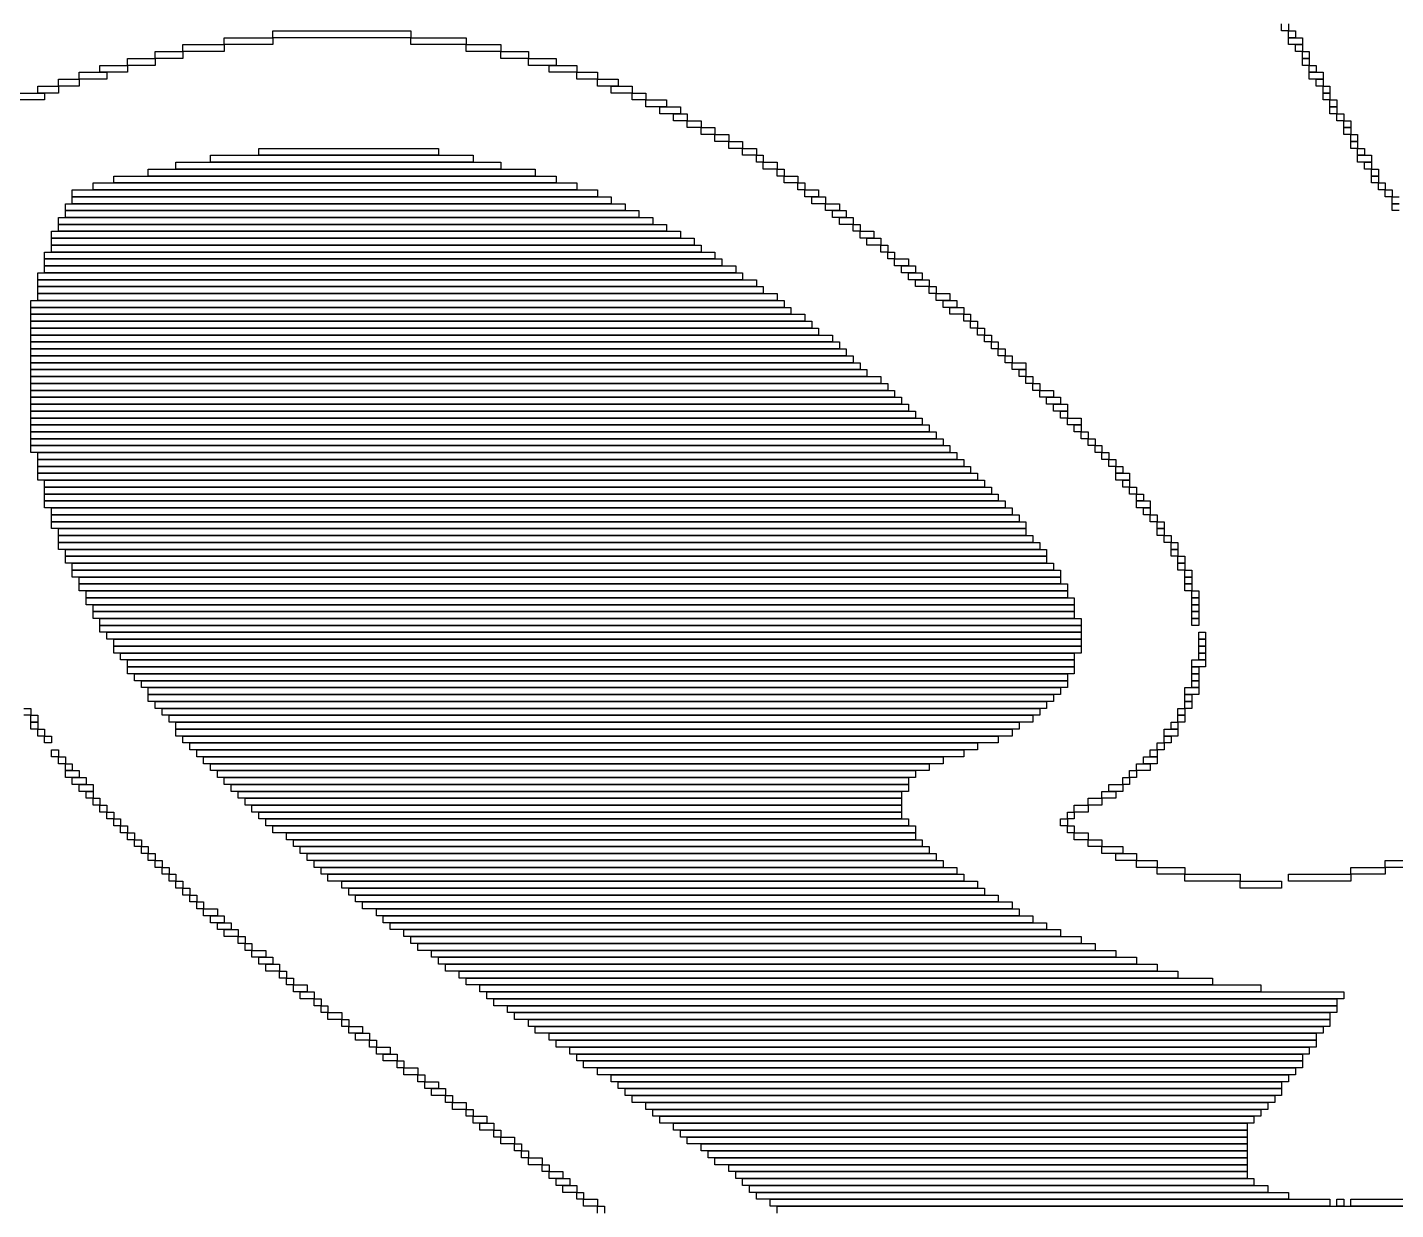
# Model space of a CAD drawing. Extents: x 62 to 962, y 58 to 965.
# Drawn here: x 452.5 to 650.5, y 294.5 to 465.5 of the extents above; entities that cross this region are included whole.
import ezdxf

# ---------------------------------------------------------------- set-up
doc = ezdxf.new("R2010")
doc.units = 0

msp = doc.modelspace()

# ---------------------------------------------------------------- linework, layer by layer
for p, q in [((634, 465), (634, 466)), ((635, 466), (635, 465)), ((481, 464), (488, 464)), ((481, 463), (481, 464)), ((488, 465), (508, 465)), ((488, 464), (488, 465)), ((508, 464), (488, 464)), ((488, 464), (488, 463)), ((508, 465), (508, 464)), ((508, 464), (516, 464)), ((508, 463), (508, 464)), ((516, 464), (516, 463)), ((635, 465), (634, 465)), ((635, 465), (636, 465)), ((635, 464), (635, 465)), ((636, 464), (635, 464)), ((635, 464), (637, 464)), ((635, 463), (635, 464)), ((636, 465), (636, 464)), ((637, 464), (637, 463)), ((471, 462), (475, 462)), ((471, 461), (471, 462)), ((475, 463), (481, 463)), ((475, 462), (475, 463)), ((481, 462), (475, 462)), ((475, 462), (475, 461)), ((488, 463), (481, 463)), ((481, 463), (481, 462)), ((516, 463), (508, 463)), ((516, 463), (521, 463)), ((516, 462), (516, 463)), ((521, 462), (516, 462)), ((521, 463), (521, 462)), ((521, 462), (525, 462)), ((521, 461), (521, 462)), ((525, 462), (525, 461)), ((637, 463), (635, 463)), ((636, 463), (637, 463)), ((636, 462), (636, 463)), ((637, 462), (636, 462)), ((637, 463), (637, 462)), ((637, 462), (638, 462)), ((637, 461), (637, 462)), ((638, 462), (638, 461)), ((463, 460), (467, 460)), ((463, 459), (463, 460)), ((467, 461), (471, 461)), ((467, 460), (467, 461)), ((471, 460), (467, 460)), ((467, 460), (467, 459)), ((475, 461), (471, 461)), ((471, 461), (471, 460)), ((525, 461), (521, 461)), ((525, 461), (529, 461)), ((525, 460), (525, 461)), ((529, 460), (525, 460)), ((528, 460), (532, 460)), ((528, 459), (528, 460)), ((529, 461), (529, 460)), ((532, 460), (532, 459)), ((638, 461), (637, 461)), ((637, 461), (638, 461)), ((637, 460), (637, 461)), ((638, 460), (637, 460)), ((638, 461), (638, 460)), ((638, 460), (639, 460)), ((638, 459), (638, 460)), ((639, 460), (639, 459)), ((457, 458), (460, 458)), ((457, 457), (457, 458)), ((460, 459), (464, 459)), ((460, 458), (460, 459)), ((464, 458), (460, 458)), ((460, 458), (460, 457)), ((467, 459), (463, 459)), ((464, 459), (464, 458)), ((532, 459), (528, 459)), ((532, 459), (535, 459)), ((532, 458), (532, 459)), ((535, 458), (532, 458)), ((535, 459), (535, 458)), ((535, 458), (538, 458)), ((535, 457), (535, 458)), ((538, 458), (538, 457)), ((639, 459), (638, 459)), ((638, 459), (640, 459)), ((638, 458), (638, 459)), ((640, 458), (638, 458)), ((639, 458), (640, 458)), ((639, 457), (639, 458)), ((640, 459), (640, 458)), ((640, 458), (640, 457)), ((451, 456), (455, 456)), ((454, 457), (457, 457)), ((454, 456), (454, 457)), ((457, 456), (454, 456)), ((455, 456), (455, 455)), ((460, 457), (457, 457)), ((457, 457), (457, 456)), ((538, 457), (535, 457)), ((537, 457), (540, 457)), ((537, 456), (537, 457)), ((540, 456), (537, 456)), ((540, 457), (540, 456)), ((540, 456), (542, 456)), ((540, 455), (540, 456)), ((542, 456), (542, 455)), ((640, 457), (639, 457)), ((640, 457), (641, 457)), ((640, 456), (640, 457)), ((641, 456), (640, 456)), ((640, 456), (641, 456)), ((640, 455), (640, 456)), ((641, 457), (641, 456)), ((641, 456), (641, 455)), ((455, 455), (451, 455)), ((542, 455), (540, 455)), ((542, 455), (545, 455)), ((542, 454), (542, 455)), ((545, 454), (542, 454)), ((544, 454), (547, 454)), ((544, 453), (544, 454)), ((545, 455), (545, 454)), ((547, 454), (547, 453)), ((641, 455), (640, 455)), ((641, 455), (642, 455)), ((641, 454), (641, 455)), ((642, 454), (641, 454)), ((641, 454), (642, 454)), ((641, 453), (641, 454)), ((642, 455), (642, 454)), ((642, 454), (642, 453)), ((547, 453), (544, 453)), ((546, 453), (548, 453)), ((546, 452), (546, 453)), ((548, 452), (546, 452)), ((548, 453), (548, 452)), ((548, 452), (550, 452)), ((548, 451), (548, 452)), ((550, 452), (550, 451)), ((642, 453), (641, 453)), ((642, 453), (643, 453)), ((642, 452), (642, 453)), ((643, 452), (642, 452)), ((643, 453), (643, 452)), ((643, 452), (644, 452)), ((643, 451), (643, 452)), ((644, 452), (644, 451)), ((550, 451), (548, 451)), ((550, 451), (552, 451)), ((550, 450), (550, 451)), ((552, 450), (550, 450)), ((552, 451), (552, 450)), ((552, 450), (554, 450)), ((552, 449), (552, 450)), ((554, 450), (554, 449)), ((644, 451), (643, 451)), ((643, 451), (644, 451)), ((643, 450), (643, 451)), ((644, 450), (643, 450)), ((644, 451), (644, 450)), ((644, 450), (645, 450)), ((644, 449), (644, 450)), ((645, 450), (645, 449)), ((486, 448), (512, 448)), ((486, 447), (486, 448)), ((512, 448), (512, 447)), ((554, 449), (552, 449)), ((554, 449), (556, 449)), ((554, 448), (554, 449)), ((556, 448), (554, 448)), ((556, 449), (556, 448)), ((556, 448), (558, 448)), ((556, 447), (556, 448)), ((558, 448), (558, 447)), ((645, 449), (644, 449)), ((644, 449), (645, 449)), ((644, 448), (644, 449)), ((645, 448), (644, 448)), ((645, 449), (645, 448)), ((645, 448), (646, 448)), ((645, 447), (645, 448)), ((646, 448), (646, 447)), ((474, 446), (521, 446)), ((474, 445), (474, 446)), ((479, 447), (517, 447)), ((479, 446), (479, 447)), ((517, 446), (479, 446)), ((512, 447), (486, 447)), ((517, 447), (517, 446)), ((521, 446), (521, 445)), ((558, 447), (556, 447)), ((558, 447), (559, 447)), ((558, 446), (558, 447)), ((559, 446), (558, 446)), ((559, 447), (559, 446)), ((559, 446), (561, 446)), ((559, 445), (559, 446)), ((561, 446), (561, 445)), ((646, 447), (645, 447)), ((645, 447), (647, 447)), ((645, 446), (645, 447)), ((647, 446), (645, 446)), ((646, 446), (647, 446)), ((646, 445), (646, 446)), ((647, 447), (647, 446)), ((647, 446), (647, 445)), ((465, 444), (529, 444)), ((465, 443), (465, 444)), ((470, 445), (526, 445)), ((470, 444), (470, 445)), ((526, 444), (470, 444)), ((521, 445), (474, 445)), ((526, 445), (526, 444)), ((529, 444), (529, 443)), ((561, 445), (559, 445)), ((561, 445), (562, 445)), ((561, 444), (561, 445)), ((562, 444), (561, 444)), ((562, 445), (562, 444)), ((562, 444), (564, 444)), ((562, 443), (562, 444)), ((564, 444), (564, 443)), ((647, 445), (646, 445)), ((647, 445), (648, 445)), ((647, 444), (647, 445)), ((648, 444), (647, 444)), ((647, 444), (648, 444)), ((647, 443), (647, 444)), ((648, 445), (648, 444)), ((648, 444), (648, 443)), ((459, 442), (535, 442)), ((459, 441), (459, 442)), ((462, 443), (532, 443)), ((462, 442), (462, 443)), ((532, 442), (462, 442)), ((529, 443), (465, 443)), ((532, 443), (532, 442)), ((535, 442), (535, 441)), ((564, 443), (562, 443)), ((564, 443), (565, 443)), ((564, 442), (564, 443)), ((565, 442), (564, 442)), ((565, 443), (565, 442)), ((565, 442), (567, 442)), ((565, 441), (565, 442)), ((567, 442), (567, 441)), ((648, 443), (647, 443)), ((648, 443), (649, 443)), ((648, 442), (648, 443)), ((649, 442), (648, 442)), ((649, 443), (649, 442)), ((649, 442), (650, 442)), ((649, 441), (649, 442)), ((650, 442), (650, 441)), ((458, 440), (539, 440)), ((458, 439), (458, 440)), ((535, 441), (459, 441)), ((459, 441), (537, 441)), ((459, 440), (459, 441)), ((537, 440), (459, 440)), ((537, 441), (537, 440)), ((539, 440), (539, 439)), ((567, 441), (565, 441)), ((566, 441), (568, 441)), ((566, 440), (566, 441)), ((568, 440), (566, 440)), ((568, 441), (568, 440)), ((568, 440), (570, 440)), ((568, 439), (568, 440)), ((570, 440), (570, 439)), ((650, 441), (649, 441)), ((650, 441), (651, 441)), ((650, 440), (650, 441)), ((651, 440), (650, 440)), ((650, 440), (651, 440)), ((650, 439), (650, 440)), ((457, 438), (543, 438)), ((457, 437), (457, 438)), ((539, 439), (458, 439)), ((458, 439), (541, 439)), ((458, 438), (458, 439)), ((541, 438), (458, 438)), ((541, 439), (541, 438)), ((543, 438), (543, 437)), ((570, 439), (568, 439)), ((569, 439), (571, 439)), ((569, 438), (569, 439)), ((571, 438), (569, 438)), ((570, 438), (572, 438)), ((570, 437), (570, 438)), ((571, 439), (571, 438)), ((572, 438), (572, 437)), ((651, 439), (650, 439)), ((456, 436), (547, 436)), ((456, 435), (456, 436)), ((543, 437), (457, 437)), ((457, 437), (545, 437)), ((457, 436), (457, 437)), ((545, 436), (457, 436)), ((545, 437), (545, 436)), ((547, 436), (547, 435)), ((572, 437), (570, 437)), ((572, 437), (573, 437)), ((572, 436), (572, 437)), ((573, 436), (572, 436)), ((573, 437), (573, 436)), ((573, 436), (575, 436)), ((573, 435), (573, 436)), ((575, 436), (575, 435)), ((547, 435), (456, 435)), ((456, 435), (549, 435)), ((456, 434), (456, 435)), ((549, 434), (456, 434)), ((456, 434), (550, 434)), ((456, 433), (456, 434)), ((549, 435), (549, 434)), ((550, 434), (550, 433)), ((575, 435), (573, 435)), ((574, 435), (576, 435)), ((574, 434), (574, 435)), ((576, 434), (574, 434)), ((576, 435), (576, 434)), ((576, 434), (577, 434)), ((576, 433), (576, 434)), ((577, 434), (577, 433)), ((455, 433), (552, 433)), ((455, 432), (455, 433)), ((552, 432), (455, 432)), ((455, 432), (553, 432)), ((455, 431), (455, 432)), ((550, 433), (456, 433)), ((552, 433), (552, 432)), ((553, 432), (553, 431)), ((577, 433), (576, 433)), ((577, 433), (578, 433)), ((577, 432), (577, 433)), ((578, 432), (577, 432)), ((578, 433), (578, 432)), ((578, 432), (580, 432)), ((578, 431), (578, 432)), ((580, 432), (580, 431)), ((454, 430), (556, 430)), ((454, 429), (454, 430)), ((553, 431), (455, 431)), ((455, 431), (555, 431)), ((455, 430), (455, 431)), ((555, 430), (455, 430)), ((555, 431), (555, 430)), ((556, 430), (556, 429)), ((580, 431), (578, 431)), ((579, 431), (581, 431)), ((579, 430), (579, 431)), ((581, 430), (579, 430)), ((580, 430), (582, 430)), ((580, 429), (580, 430)), ((581, 431), (581, 430)), ((582, 430), (582, 429)), ((556, 429), (454, 429)), ((454, 429), (558, 429)), ((454, 428), (454, 429)), ((558, 428), (454, 428)), ((454, 428), (559, 428)), ((454, 427), (454, 428)), ((558, 429), (558, 428)), ((559, 428), (559, 427)), ((582, 429), (580, 429)), ((581, 429), (583, 429)), ((581, 428), (581, 429)), ((583, 428), (581, 428)), ((583, 429), (583, 428)), ((583, 428), (584, 428)), ((583, 427), (583, 428)), ((584, 428), (584, 427)), ((453, 426), (562, 426)), ((453, 425), (453, 426)), ((559, 427), (454, 427)), ((454, 427), (561, 427)), ((454, 426), (454, 427)), ((561, 426), (454, 426)), ((561, 427), (561, 426)), ((562, 426), (562, 425)), ((584, 427), (583, 427)), ((584, 427), (586, 427)), ((584, 426), (584, 427)), ((586, 426), (584, 426)), ((585, 426), (587, 426)), ((585, 425), (585, 426)), ((586, 427), (586, 426)), ((587, 426), (587, 425)), ((562, 425), (453, 425)), ((453, 425), (563, 425)), ((453, 424), (453, 425)), ((563, 424), (453, 424)), ((453, 424), (565, 424)), ((453, 423), (453, 424)), ((563, 425), (563, 424)), ((565, 424), (565, 423)), ((587, 425), (585, 425)), ((586, 425), (588, 425)), ((586, 424), (586, 425)), ((588, 424), (586, 424)), ((588, 425), (588, 424)), ((588, 424), (589, 424)), ((588, 423), (588, 424)), ((589, 424), (589, 423)), ((565, 423), (453, 423)), ((453, 423), (566, 423)), ((453, 422), (453, 423)), ((566, 422), (453, 422)), ((453, 422), (567, 422)), ((453, 421), (453, 422)), ((566, 423), (566, 422)), ((567, 422), (567, 421)), ((589, 423), (588, 423)), ((589, 423), (590, 423)), ((589, 422), (589, 423)), ((590, 422), (589, 422)), ((590, 423), (590, 422)), ((590, 422), (591, 422)), ((590, 421), (590, 422)), ((591, 422), (591, 421)), ((567, 421), (453, 421)), ((453, 421), (569, 421)), ((453, 420), (453, 421)), ((569, 420), (453, 420)), ((453, 420), (570, 420)), ((453, 419), (453, 420)), ((569, 421), (569, 420)), ((570, 420), (570, 419)), ((591, 421), (590, 421)), ((591, 421), (592, 421)), ((591, 420), (591, 421)), ((592, 420), (591, 420)), ((592, 421), (592, 420)), ((592, 420), (593, 420)), ((592, 419), (592, 420)), ((593, 420), (593, 419)), ((570, 419), (453, 419)), ((453, 419), (571, 419)), ((453, 418), (453, 419)), ((571, 418), (453, 418)), ((453, 418), (572, 418)), ((453, 417), (453, 418)), ((571, 419), (571, 418)), ((572, 418), (572, 417)), ((593, 419), (592, 419)), ((593, 419), (594, 419)), ((593, 418), (593, 419)), ((594, 418), (593, 418)), ((594, 419), (594, 418)), ((594, 418), (595, 418)), ((594, 417), (594, 418)), ((595, 418), (595, 417)), ((572, 417), (453, 417)), ((453, 417), (573, 417)), ((453, 416), (453, 417)), ((573, 416), (453, 416)), ((453, 416), (574, 416)), ((453, 415), (453, 416)), ((573, 417), (573, 416)), ((574, 416), (574, 415)), ((595, 417), (594, 417)), ((595, 417), (597, 417)), ((595, 416), (595, 417)), ((597, 416), (595, 416)), ((596, 416), (597, 416)), ((596, 415), (596, 416)), ((597, 417), (597, 416)), ((597, 416), (597, 415)), ((574, 415), (453, 415)), ((453, 415), (576, 415)), ((453, 414), (453, 415)), ((576, 414), (453, 414)), ((453, 414), (577, 414)), ((453, 413), (453, 414)), ((576, 415), (576, 414)), ((577, 414), (577, 413)), ((597, 415), (596, 415)), ((597, 415), (598, 415)), ((597, 414), (597, 415)), ((598, 414), (597, 414)), ((598, 415), (598, 414)), ((598, 414), (599, 414)), ((598, 413), (598, 414)), ((599, 414), (599, 413)), ((577, 413), (453, 413)), ((453, 413), (578, 413)), ((453, 412), (453, 413)), ((578, 412), (453, 412)), ((453, 412), (579, 412)), ((453, 411), (453, 412)), ((578, 413), (578, 412)), ((579, 412), (579, 411)), ((599, 413), (598, 413)), ((599, 413), (601, 413)), ((599, 412), (599, 413)), ((601, 412), (599, 412)), ((600, 412), (602, 412)), ((600, 411), (600, 412)), ((601, 413), (601, 412)), ((602, 412), (602, 411)), ((579, 411), (453, 411)), ((453, 411), (580, 411)), ((453, 410), (453, 411)), ((580, 410), (453, 410)), ((453, 410), (581, 410)), ((453, 409), (453, 410)), ((580, 411), (580, 410)), ((581, 410), (581, 409)), ((602, 411), (600, 411)), ((601, 411), (603, 411)), ((601, 410), (601, 411)), ((603, 410), (601, 410)), ((602, 410), (603, 410)), ((602, 409), (602, 410)), ((603, 411), (603, 410)), ((603, 410), (603, 409)), ((581, 409), (453, 409)), ((453, 409), (582, 409)), ((453, 408), (453, 409)), ((582, 408), (453, 408)), ((453, 408), (583, 408)), ((453, 407), (453, 408)), ((582, 409), (582, 408)), ((583, 408), (583, 407)), ((603, 409), (602, 409)), ((603, 409), (605, 409)), ((603, 408), (603, 409)), ((605, 408), (603, 408)), ((604, 408), (605, 408)), ((604, 407), (604, 408)), ((605, 409), (605, 408)), ((605, 408), (605, 407)), ((583, 407), (453, 407)), ((453, 407), (584, 407)), ((453, 406), (453, 407)), ((584, 406), (453, 406)), ((453, 406), (585, 406)), ((453, 405), (453, 406)), ((584, 407), (584, 406)), ((585, 406), (585, 405)), ((605, 407), (604, 407)), ((605, 407), (606, 407)), ((605, 406), (605, 407)), ((606, 406), (605, 406)), ((606, 407), (606, 406)), ((606, 406), (607, 406)), ((606, 405), (606, 406)), ((607, 406), (607, 405)), ((585, 405), (453, 405)), ((453, 405), (586, 405)), ((453, 404), (453, 405)), ((586, 404), (453, 404)), ((454, 404), (587, 404)), ((454, 403), (454, 404)), ((586, 405), (586, 404)), ((587, 404), (587, 403)), ((607, 405), (606, 405)), ((607, 405), (608, 405)), ((607, 404), (607, 405)), ((608, 404), (607, 404)), ((608, 405), (608, 404)), ((608, 404), (609, 404)), ((608, 403), (608, 404)), ((609, 404), (609, 403)), ((587, 403), (454, 403)), ((454, 403), (588, 403)), ((454, 402), (454, 403)), ((588, 402), (454, 402)), ((454, 402), (589, 402)), ((454, 401), (454, 402)), ((588, 403), (588, 402)), ((589, 402), (589, 401)), ((609, 403), (608, 403)), ((609, 403), (610, 403)), ((609, 402), (609, 403)), ((610, 402), (609, 402)), ((610, 403), (610, 402)), ((610, 402), (611, 402)), ((610, 401), (610, 402)), ((611, 402), (611, 401)), ((589, 401), (454, 401)), ((454, 401), (590, 401)), ((454, 400), (454, 401)), ((590, 400), (454, 400)), ((455, 400), (591, 400)), ((455, 399), (455, 400)), ((590, 401), (590, 400)), ((591, 400), (591, 399)), ((611, 401), (610, 401)), ((610, 401), (612, 401)), ((610, 400), (610, 401)), ((612, 400), (610, 400)), ((611, 400), (612, 400)), ((611, 399), (611, 400)), ((612, 401), (612, 400)), ((612, 400), (612, 399)), ((591, 399), (455, 399)), ((455, 399), (592, 399)), ((455, 398), (455, 399)), ((592, 398), (455, 398)), ((455, 398), (593, 398)), ((455, 397), (455, 398)), ((592, 399), (592, 398)), ((593, 398), (593, 397)), ((612, 399), (611, 399)), ((612, 399), (613, 399)), ((612, 398), (612, 399)), ((613, 398), (612, 398)), ((613, 399), (613, 398)), ((613, 398), (614, 398)), ((613, 397), (613, 398)), ((614, 398), (614, 397)), ((593, 397), (455, 397)), ((455, 397), (594, 397)), ((455, 396), (455, 397)), ((594, 396), (455, 396)), ((456, 396), (595, 396)), ((456, 395), (456, 396)), ((594, 397), (594, 396)), ((595, 396), (595, 395)), ((614, 397), (613, 397)), ((613, 397), (615, 397)), ((613, 396), (613, 397)), ((615, 396), (613, 396)), ((614, 396), (615, 396)), ((614, 395), (614, 396)), ((615, 397), (615, 396)), ((615, 396), (615, 395)), ((595, 395), (456, 395)), ((456, 395), (596, 395)), ((456, 394), (456, 395)), ((596, 395), (596, 394)), ((615, 395), (614, 395)), ((615, 395), (616, 395)), ((615, 394), (615, 395)), ((616, 395), (616, 394)), ((596, 394), (456, 394)), ((456, 394), (597, 394)), ((456, 393), (456, 394)), ((597, 393), (456, 393)), ((457, 393), (597, 393)), ((457, 392), (457, 393)), ((597, 394), (597, 393)), ((597, 393), (597, 392)), ((616, 394), (615, 394)), ((616, 394), (617, 394)), ((616, 393), (616, 394)), ((617, 393), (616, 393)), ((616, 393), (617, 393)), ((616, 392), (616, 393)), ((617, 394), (617, 393)), ((617, 393), (617, 392)), ((597, 392), (457, 392)), ((457, 392), (598, 392)), ((457, 391), (457, 392)), ((598, 391), (457, 391)), ((457, 391), (599, 391)), ((457, 390), (457, 391)), ((598, 392), (598, 391)), ((599, 391), (599, 390)), ((617, 392), (616, 392)), ((617, 392), (618, 392)), ((617, 391), (617, 392)), ((618, 391), (617, 391)), ((618, 392), (618, 391)), ((618, 391), (619, 391)), ((618, 390), (618, 391)), ((619, 391), (619, 390)), ((599, 390), (457, 390)), ((458, 390), (600, 390)), ((458, 389), (458, 390)), ((600, 389), (458, 389)), ((458, 389), (600, 389)), ((458, 388), (458, 389)), ((600, 390), (600, 389)), ((600, 389), (600, 388)), ((619, 390), (618, 390)), ((618, 390), (619, 390)), ((618, 389), (618, 390)), ((619, 389), (618, 389)), ((619, 390), (619, 389)), ((619, 389), (620, 389)), ((619, 388), (619, 389)), ((620, 389), (620, 388)), ((600, 388), (458, 388)), ((459, 388), (601, 388)), ((459, 387), (459, 388)), ((601, 387), (459, 387)), ((459, 387), (602, 387)), ((459, 386), (459, 387)), ((601, 388), (601, 387)), ((602, 387), (602, 386)), ((620, 388), (619, 388)), ((619, 388), (620, 388)), ((619, 387), (619, 388)), ((620, 387), (619, 387)), ((620, 388), (620, 387)), ((620, 387), (621, 387)), ((620, 386), (620, 387)), ((621, 387), (621, 386)), ((602, 386), (459, 386)), ((460, 386), (602, 386)), ((460, 385), (460, 386)), ((602, 385), (460, 385)), ((460, 385), (603, 385)), ((460, 384), (460, 385)), ((602, 386), (602, 385)), ((603, 385), (603, 384)), ((621, 386), (620, 386)), ((620, 386), (621, 386)), ((620, 385), (620, 386)), ((621, 385), (620, 385)), ((620, 385), (621, 385)), ((620, 384), (620, 385)), ((621, 386), (621, 385)), ((621, 385), (621, 384)), ((603, 384), (460, 384)), ((461, 384), (603, 384)), ((461, 383), (461, 384)), ((603, 383), (461, 383)), ((461, 383), (604, 383)), ((461, 382), (461, 383)), ((603, 384), (603, 383)), ((604, 383), (604, 382)), ((621, 384), (620, 384)), ((621, 384), (622, 384)), ((621, 383), (621, 384)), ((622, 383), (621, 383)), ((621, 383), (622, 383)), ((621, 382), (621, 383)), ((622, 384), (622, 383)), ((622, 383), (622, 382)), ((604, 382), (461, 382)), ((462, 382), (604, 382)), ((462, 381), (462, 382)), ((604, 381), (462, 381)), ((462, 381), (604, 381)), ((462, 380), (462, 381)), ((604, 382), (604, 381)), ((604, 381), (604, 380)), ((622, 382), (621, 382)), ((621, 382), (622, 382)), ((621, 381), (621, 382)), ((622, 381), (621, 381)), ((621, 381), (622, 381)), ((621, 380), (621, 381)), ((622, 382), (622, 381)), ((622, 381), (622, 380)), ((604, 380), (462, 380)), ((463, 380), (605, 380)), ((463, 379), (463, 380)), ((605, 379), (463, 379)), ((463, 379), (605, 379)), ((463, 378), (463, 379)), ((605, 380), (605, 379)), ((605, 379), (605, 378)), ((622, 380), (621, 380)), ((621, 380), (622, 380)), ((621, 379), (621, 380)), ((622, 379), (621, 379)), ((622, 380), (622, 379)), ((605, 378), (463, 378)), ((464, 378), (605, 378)), ((464, 377), (464, 378)), ((605, 377), (464, 377)), ((465, 377), (605, 377)), ((465, 376), (465, 377)), ((605, 378), (605, 377)), ((605, 377), (605, 376)), ((622, 378), (623, 378)), ((622, 377), (622, 378)), ((623, 377), (622, 377)), ((622, 377), (623, 377)), ((622, 376), (622, 377)), ((623, 378), (623, 377)), ((623, 377), (623, 376)), ((605, 376), (465, 376)), ((465, 376), (605, 376)), ((465, 375), (465, 376)), ((605, 375), (465, 375)), ((466, 375), (604, 375)), ((466, 374), (466, 375)), ((604, 375), (604, 374)), ((605, 376), (605, 375)), ((623, 376), (622, 376)), ((622, 376), (623, 376)), ((622, 375), (622, 376)), ((623, 375), (622, 375)), ((622, 375), (623, 375)), ((622, 374), (622, 375)), ((623, 376), (623, 375)), ((623, 375), (623, 374)), ((604, 374), (466, 374)), ((467, 374), (604, 374)), ((467, 373), (467, 374)), ((604, 373), (467, 373)), ((467, 373), (604, 373)), ((467, 372), (467, 373)), ((604, 374), (604, 373)), ((604, 373), (604, 372)), ((621, 374), (623, 374)), ((621, 373), (621, 374)), ((623, 373), (621, 373)), ((621, 373), (622, 373)), ((621, 372), (621, 373)), ((623, 374), (622, 374)), ((622, 373), (622, 372)), ((623, 374), (623, 373)), ((604, 372), (467, 372)), ((468, 372), (603, 372)), ((468, 371), (468, 372)), ((603, 371), (468, 371)), ((469, 371), (603, 371)), ((469, 370), (469, 371)), ((603, 372), (603, 371)), ((603, 371), (603, 370)), ((622, 372), (621, 372)), ((621, 372), (622, 372)), ((621, 371), (621, 372)), ((622, 371), (621, 371)), ((621, 371), (622, 371)), ((621, 370), (621, 371)), ((622, 372), (622, 371)), ((622, 371), (622, 370)), ((603, 370), (469, 370)), ((470, 370), (602, 370)), ((470, 369), (470, 370)), ((602, 369), (470, 369)), ((470, 369), (601, 369)), ((470, 368), (470, 369)), ((601, 369), (601, 368)), ((602, 370), (602, 369)), ((620, 370), (622, 370)), ((620, 369), (620, 370)), ((622, 369), (620, 369)), ((620, 369), (621, 369)), ((620, 368), (620, 369)), ((622, 370), (621, 370)), ((621, 369), (621, 368)), ((622, 370), (622, 369)), ((452, 367), (453, 367)), ((453, 367), (453, 366)), ((601, 368), (470, 368)), ((471, 368), (600, 368)), ((471, 367), (471, 368)), ((600, 367), (471, 367)), ((472, 367), (599, 367)), ((472, 366), (472, 367)), ((599, 367), (599, 366)), ((600, 368), (600, 367)), ((619, 367), (620, 367)), ((619, 366), (619, 367)), ((621, 368), (620, 368)), ((620, 368), (621, 368)), ((620, 367), (620, 368)), ((621, 367), (620, 367)), ((620, 367), (620, 366)), ((621, 368), (621, 367)), ((453, 366), (452, 366)), ((453, 366), (454, 366)), ((453, 365), (453, 366)), ((454, 365), (453, 365)), ((453, 365), (454, 365)), ((453, 364), (453, 365)), ((454, 366), (454, 365)), ((454, 365), (454, 364)), ((599, 366), (472, 366)), ((473, 366), (598, 366)), ((473, 365), (473, 366)), ((598, 365), (473, 365)), ((474, 365), (596, 365)), ((474, 364), (474, 365)), ((596, 365), (596, 364)), ((598, 366), (598, 365)), ((618, 365), (619, 365)), ((618, 364), (618, 365)), ((620, 366), (619, 366)), ((619, 366), (620, 366)), ((619, 365), (619, 366)), ((620, 365), (619, 365)), ((619, 365), (619, 364)), ((620, 366), (620, 365)), ((454, 364), (453, 364)), ((454, 364), (455, 364)), ((454, 363), (454, 364)), ((455, 363), (454, 363)), ((455, 364), (455, 363)), ((455, 363), (456, 363)), ((455, 362), (455, 363)), ((456, 363), (456, 362)), ((596, 364), (474, 364)), ((474, 364), (595, 364)), ((474, 363), (474, 364)), ((595, 363), (474, 363)), ((475, 363), (593, 363)), ((475, 362), (475, 363)), ((593, 363), (593, 362)), ((595, 364), (595, 363)), ((617, 364), (619, 364)), ((617, 363), (617, 364)), ((619, 363), (617, 363)), ((617, 363), (618, 363)), ((617, 362), (617, 363)), ((619, 364), (618, 364)), ((618, 363), (618, 362)), ((619, 364), (619, 363)), ((456, 362), (455, 362)), ((456, 361), (457, 361)), ((456, 360), (456, 361)), ((457, 361), (457, 360)), ((593, 362), (475, 362)), ((476, 362), (590, 362)), ((476, 361), (476, 362)), ((590, 361), (476, 361)), ((477, 361), (588, 361)), ((477, 360), (477, 361)), ((588, 361), (588, 360)), ((590, 362), (590, 361)), ((615, 361), (616, 361)), ((615, 360), (615, 361)), ((616, 362), (617, 362)), ((616, 361), (616, 362)), ((617, 361), (616, 361)), ((616, 361), (616, 360)), ((618, 362), (617, 362)), ((617, 362), (617, 361)), ((457, 360), (456, 360)), ((457, 360), (458, 360)), ((457, 359), (457, 360)), ((458, 359), (457, 359)), ((458, 360), (458, 359)), ((458, 359), (459, 359)), ((458, 358), (458, 359)), ((459, 359), (459, 358)), ((588, 360), (477, 360)), ((478, 360), (585, 360)), ((478, 359), (478, 360)), ((585, 359), (478, 359)), ((479, 359), (583, 359)), ((479, 358), (479, 359)), ((583, 359), (583, 358)), ((585, 360), (585, 359)), ((613, 359), (615, 359)), ((613, 358), (613, 359)), ((614, 360), (616, 360)), ((614, 359), (614, 360)), ((616, 359), (614, 359)), ((616, 360), (615, 360)), ((615, 359), (615, 358)), ((616, 360), (616, 359)), ((459, 358), (458, 358)), ((458, 358), (460, 358)), ((458, 357), (458, 358)), ((460, 357), (458, 357)), ((459, 357), (461, 357)), ((459, 356), (459, 357)), ((460, 358), (460, 357)), ((461, 357), (461, 356)), ((583, 358), (479, 358)), ((480, 358), (581, 358)), ((480, 357), (480, 358)), ((581, 357), (480, 357)), ((481, 357), (580, 357)), ((481, 356), (481, 357)), ((580, 357), (580, 356)), ((581, 358), (581, 357)), ((611, 357), (612, 357)), ((611, 356), (611, 357)), ((612, 358), (613, 358)), ((612, 357), (612, 358)), ((613, 357), (612, 357)), ((612, 357), (612, 356)), ((615, 358), (613, 358)), ((613, 358), (613, 357)), ((461, 356), (459, 356)), ((460, 356), (462, 356)), ((460, 355), (460, 356)), ((462, 355), (460, 355)), ((461, 355), (462, 355)), ((461, 354), (461, 355)), ((462, 356), (462, 355)), ((462, 355), (462, 354)), ((580, 356), (481, 356)), ((482, 356), (580, 356)), ((482, 355), (482, 356)), ((580, 355), (482, 355)), ((483, 355), (579, 355)), ((483, 354), (483, 355)), ((579, 355), (579, 354)), ((580, 356), (580, 355)), ((608, 355), (610, 355)), ((608, 354), (608, 355)), ((609, 356), (611, 356)), ((609, 355), (609, 356)), ((611, 355), (609, 355)), ((610, 355), (610, 354)), ((612, 356), (611, 356)), ((611, 356), (611, 355)), ((462, 354), (461, 354)), ((462, 354), (463, 354)), ((462, 353), (462, 354)), ((463, 353), (462, 353)), ((463, 354), (463, 353)), ((463, 353), (464, 353)), ((463, 352), (463, 353)), ((464, 353), (464, 352)), ((579, 354), (483, 354)), ((484, 354), (579, 354)), ((484, 353), (484, 354)), ((579, 353), (484, 353)), ((485, 353), (579, 353)), ((485, 352), (485, 353)), ((579, 354), (579, 353)), ((579, 353), (579, 352)), ((604, 353), (606, 353)), ((604, 352), (604, 353)), ((606, 354), (608, 354)), ((606, 353), (606, 354)), ((608, 353), (606, 353)), ((606, 353), (606, 352)), ((610, 354), (608, 354)), ((608, 354), (608, 353)), ((464, 352), (463, 352)), ((464, 352), (465, 352)), ((464, 351), (464, 352)), ((465, 351), (464, 351)), ((465, 352), (465, 351)), ((465, 351), (466, 351)), ((465, 350), (465, 351)), ((466, 351), (466, 350)), ((579, 352), (485, 352)), ((486, 352), (579, 352)), ((486, 351), (486, 352)), ((579, 351), (486, 351)), ((487, 351), (580, 351)), ((487, 350), (487, 351)), ((579, 352), (579, 351)), ((580, 351), (580, 350)), ((602, 351), (603, 351)), ((602, 350), (602, 351)), ((603, 352), (604, 352)), ((603, 351), (603, 352)), ((604, 351), (603, 351)), ((603, 351), (603, 350)), ((606, 352), (604, 352)), ((604, 352), (604, 351)), ((466, 350), (465, 350)), ((466, 350), (467, 350)), ((466, 349), (466, 350)), ((467, 349), (466, 349)), ((467, 350), (467, 349)), ((467, 349), (468, 349)), ((467, 348), (467, 349)), ((468, 349), (468, 348)), ((580, 350), (487, 350)), ((488, 350), (581, 350)), ((488, 349), (488, 350)), ((581, 349), (488, 349)), ((490, 349), (581, 349)), ((490, 348), (490, 349)), ((581, 350), (581, 349)), ((581, 349), (581, 348)), ((603, 350), (602, 350)), ((603, 350), (604, 350)), ((603, 349), (603, 350)), ((604, 349), (603, 349)), ((604, 350), (604, 349)), ((604, 349), (606, 349)), ((604, 348), (604, 349)), ((606, 349), (606, 348)), ((468, 348), (467, 348)), ((468, 348), (469, 348)), ((468, 347), (468, 348)), ((469, 347), (468, 347)), ((469, 348), (469, 347)), ((469, 347), (470, 347)), ((469, 346), (469, 347)), ((470, 347), (470, 346)), ((581, 348), (490, 348)), ((491, 348), (582, 348)), ((491, 347), (491, 348)), ((582, 347), (491, 347)), ((492, 347), (583, 347)), ((492, 346), (492, 347)), ((582, 348), (582, 347)), ((583, 347), (583, 346)), ((606, 348), (604, 348)), ((606, 348), (608, 348)), ((606, 347), (606, 348)), ((608, 347), (606, 347)), ((608, 348), (608, 347)), ((608, 347), (611, 347)), ((608, 346), (608, 347)), ((611, 347), (611, 346)), ((470, 346), (469, 346)), ((470, 346), (471, 346)), ((470, 345), (470, 346)), ((471, 345), (470, 345)), ((471, 346), (471, 345)), ((471, 345), (472, 345)), ((471, 344), (471, 345)), ((472, 345), (472, 344)), ((583, 346), (492, 346)), ((493, 346), (584, 346)), ((493, 345), (493, 346)), ((584, 345), (493, 345)), ((494, 345), (585, 345)), ((494, 344), (494, 345)), ((584, 346), (584, 345)), ((585, 345), (585, 344)), ((611, 346), (608, 346)), ((610, 346), (613, 346)), ((610, 345), (610, 346)), ((613, 345), (610, 345)), ((613, 346), (613, 345)), ((613, 345), (616, 345)), ((613, 344), (613, 345)), ((616, 345), (616, 344)), ((649, 345), (652, 345)), ((649, 344), (649, 345)), ((472, 344), (471, 344)), ((472, 344), (473, 344)), ((472, 343), (472, 344)), ((473, 343), (472, 343)), ((473, 344), (473, 343)), ((473, 343), (474, 343)), ((473, 342), (473, 343)), ((474, 343), (474, 342)), ((585, 344), (494, 344)), ((495, 344), (587, 344)), ((495, 343), (495, 344)), ((587, 343), (495, 343)), ((496, 343), (588, 343)), ((496, 342), (496, 343)), ((587, 344), (587, 343)), ((588, 343), (588, 342)), ((616, 344), (613, 344)), ((616, 344), (620, 344)), ((616, 343), (616, 344)), ((620, 343), (616, 343)), ((620, 344), (620, 343)), ((620, 343), (628, 343)), ((620, 342), (620, 343)), ((628, 343), (628, 342)), ((635, 343), (644, 343)), ((635, 342), (635, 343)), ((644, 344), (649, 344)), ((644, 343), (644, 344)), ((649, 343), (644, 343)), ((644, 343), (644, 342)), ((652, 344), (649, 344)), ((649, 344), (649, 343)), ((474, 342), (473, 342)), ((474, 342), (475, 342)), ((474, 341), (474, 342)), ((475, 341), (474, 341)), ((475, 342), (475, 341)), ((475, 341), (476, 341)), ((475, 340), (475, 341)), ((476, 341), (476, 340)), ((588, 342), (496, 342)), ((498, 342), (590, 342)), ((498, 341), (498, 342)), ((590, 341), (498, 341)), ((499, 341), (591, 341)), ((499, 340), (499, 341)), ((590, 342), (590, 341)), ((591, 341), (591, 340)), ((628, 342), (620, 342)), ((628, 342), (634, 342)), ((628, 341), (628, 342)), ((634, 341), (628, 341)), ((634, 342), (634, 341)), ((644, 342), (635, 342)), ((476, 340), (475, 340)), ((476, 340), (477, 340)), ((476, 339), (476, 340)), ((477, 339), (476, 339)), ((477, 340), (477, 339)), ((477, 339), (478, 339)), ((477, 338), (477, 339)), ((478, 339), (478, 338)), ((591, 340), (499, 340)), ((500, 340), (593, 340)), ((500, 339), (500, 340)), ((593, 339), (500, 339)), ((501, 339), (595, 339)), ((501, 338), (501, 339)), ((593, 340), (593, 339)), ((595, 339), (595, 338)), ((478, 338), (477, 338)), ((478, 338), (480, 338)), ((478, 337), (478, 338)), ((480, 337), (478, 337)), ((479, 337), (481, 337)), ((479, 336), (479, 337)), ((480, 338), (480, 337)), ((481, 337), (481, 336)), ((595, 338), (501, 338)), ((503, 338), (596, 338)), ((503, 337), (503, 338)), ((596, 337), (503, 337)), ((504, 337), (598, 337)), ((504, 336), (504, 337)), ((596, 338), (596, 337)), ((598, 337), (598, 336)), ((481, 336), (479, 336)), ((480, 336), (482, 336)), ((480, 335), (480, 336)), ((482, 335), (480, 335)), ((481, 335), (483, 335)), ((481, 334), (481, 335)), ((482, 336), (482, 335)), ((483, 335), (483, 334)), ((598, 336), (504, 336)), ((505, 336), (600, 336)), ((505, 335), (505, 336)), ((600, 335), (505, 335)), ((507, 335), (602, 335)), ((507, 334), (507, 335)), ((600, 336), (600, 335)), ((602, 335), (602, 334)), ((483, 334), (481, 334)), ((483, 334), (484, 334)), ((483, 333), (483, 334)), ((484, 333), (483, 333)), ((484, 334), (484, 333)), ((484, 333), (485, 333)), ((484, 332), (484, 333)), ((485, 333), (485, 332)), ((602, 334), (507, 334)), ((508, 334), (605, 334)), ((508, 333), (508, 334)), ((605, 333), (508, 333)), ((509, 333), (607, 333)), ((509, 332), (509, 333)), ((605, 334), (605, 333)), ((607, 333), (607, 332)), ((485, 332), (484, 332)), ((485, 332), (487, 332)), ((485, 331), (485, 332)), ((487, 331), (485, 331)), ((486, 331), (488, 331)), ((486, 330), (486, 331)), ((487, 332), (487, 331)), ((488, 331), (488, 330)), ((607, 332), (509, 332)), ((511, 332), (610, 332)), ((511, 331), (511, 332)), ((610, 331), (511, 331)), ((512, 331), (613, 331)), ((512, 330), (512, 331)), ((610, 332), (610, 331)), ((613, 331), (613, 330)), ((488, 330), (486, 330)), ((487, 330), (489, 330)), ((487, 329), (487, 330)), ((489, 329), (487, 329)), ((489, 330), (489, 329)), ((489, 329), (490, 329)), ((489, 328), (489, 329)), ((490, 329), (490, 328)), ((613, 330), (512, 330)), ((513, 330), (616, 330)), ((513, 329), (513, 330)), ((616, 329), (513, 329)), ((515, 329), (619, 329)), ((515, 328), (515, 329)), ((616, 330), (616, 329)), ((619, 329), (619, 328)), ((490, 328), (489, 328)), ((490, 328), (491, 328)), ((490, 327), (490, 328)), ((491, 327), (490, 327)), ((491, 328), (491, 327)), ((491, 327), (493, 327)), ((491, 326), (491, 327)), ((493, 327), (493, 326)), ((619, 328), (515, 328)), ((516, 328), (624, 328)), ((516, 327), (516, 328)), ((624, 327), (516, 327)), ((518, 327), (631, 327)), ((518, 326), (518, 327)), ((624, 328), (624, 327)), ((631, 327), (631, 326)), ((493, 326), (491, 326)), ((492, 326), (494, 326)), ((492, 325), (492, 326)), ((494, 325), (492, 325)), ((494, 326), (494, 325)), ((494, 325), (495, 325)), ((494, 324), (494, 325)), ((495, 325), (495, 324)), ((631, 326), (518, 326)), ((519, 326), (643, 326)), ((519, 325), (519, 326)), ((643, 325), (519, 325)), ((520, 325), (642, 325)), ((520, 324), (520, 325)), ((642, 325), (642, 324)), ((643, 326), (643, 325)), ((495, 324), (494, 324)), ((495, 324), (496, 324)), ((495, 323), (495, 324)), ((496, 323), (495, 323)), ((496, 324), (496, 323)), ((496, 323), (498, 323)), ((496, 322), (496, 323)), ((498, 323), (498, 322)), ((642, 324), (520, 324)), ((522, 324), (642, 324)), ((522, 323), (522, 324)), ((642, 323), (522, 323)), ((523, 323), (641, 323)), ((523, 322), (523, 323)), ((641, 323), (641, 322)), ((642, 324), (642, 323)), ((498, 322), (496, 322)), ((498, 322), (499, 322)), ((498, 321), (498, 322)), ((499, 321), (498, 321)), ((499, 322), (499, 321)), ((499, 321), (501, 321)), ((499, 320), (499, 321)), ((501, 321), (501, 320)), ((641, 322), (523, 322)), ((525, 322), (641, 322)), ((525, 321), (525, 322)), ((641, 321), (525, 321)), ((526, 321), (640, 321)), ((526, 320), (526, 321)), ((640, 321), (640, 320)), ((641, 322), (641, 321)), ((501, 320), (499, 320)), ((500, 320), (502, 320)), ((500, 319), (500, 320)), ((502, 319), (500, 319)), ((502, 320), (502, 319)), ((502, 319), (503, 319)), ((502, 318), (502, 319)), ((503, 319), (503, 318)), ((640, 320), (526, 320)), ((528, 320), (639, 320)), ((528, 319), (528, 320)), ((639, 319), (528, 319)), ((529, 319), (639, 319)), ((529, 318), (529, 319)), ((639, 320), (639, 319)), ((639, 319), (639, 318)), ((503, 318), (502, 318)), ((503, 318), (505, 318)), ((503, 317), (503, 318)), ((505, 317), (503, 317)), ((504, 317), (506, 317)), ((504, 316), (504, 317)), ((505, 318), (505, 317)), ((506, 317), (506, 316)), ((639, 318), (529, 318)), ((531, 318), (638, 318)), ((531, 317), (531, 318)), ((638, 317), (531, 317)), ((532, 317), (637, 317)), ((532, 316), (532, 317)), ((637, 317), (637, 316)), ((638, 318), (638, 317)), ((506, 316), (504, 316)), ((506, 316), (507, 316)), ((506, 315), (506, 316)), ((507, 315), (506, 315)), ((507, 316), (507, 315)), ((507, 315), (509, 315)), ((507, 314), (507, 315)), ((509, 315), (509, 314)), ((637, 316), (532, 316)), ((533, 316), (637, 316)), ((533, 315), (533, 316)), ((637, 315), (533, 315)), ((535, 315), (636, 315)), ((535, 314), (535, 315)), ((636, 315), (636, 314)), ((637, 316), (637, 315)), ((509, 314), (507, 314)), ((509, 314), (510, 314)), ((509, 313), (509, 314)), ((510, 313), (509, 313)), ((510, 314), (510, 313)), ((510, 313), (512, 313)), ((510, 312), (510, 313)), ((512, 313), (512, 312)), ((636, 314), (535, 314)), ((537, 314), (635, 314)), ((537, 313), (537, 314)), ((635, 313), (537, 313)), ((538, 313), (634, 313)), ((538, 312), (538, 313)), ((634, 313), (634, 312)), ((635, 314), (635, 313)), ((512, 312), (510, 312)), ((511, 312), (513, 312)), ((511, 311), (511, 312)), ((513, 311), (511, 311)), ((513, 312), (513, 311)), ((513, 311), (514, 311)), ((513, 310), (513, 311)), ((514, 311), (514, 310)), ((634, 312), (538, 312)), ((539, 312), (634, 312)), ((539, 311), (539, 312)), ((634, 311), (539, 311)), ((540, 311), (633, 311)), ((540, 310), (540, 311)), ((633, 311), (633, 310)), ((634, 312), (634, 311)), ((514, 310), (513, 310)), ((514, 310), (516, 310)), ((514, 309), (514, 310)), ((516, 309), (514, 309)), ((516, 310), (516, 309)), ((516, 309), (517, 309)), ((516, 308), (516, 309)), ((517, 309), (517, 308)), ((633, 310), (540, 310)), ((542, 310), (632, 310)), ((542, 309), (542, 310)), ((632, 309), (542, 309)), ((543, 309), (631, 309)), ((543, 308), (543, 309)), ((631, 309), (631, 308)), ((632, 310), (632, 309)), ((517, 308), (516, 308)), ((517, 308), (519, 308)), ((517, 307), (517, 308)), ((519, 307), (517, 307)), ((518, 307), (520, 307)), ((518, 306), (518, 307)), ((519, 308), (519, 307)), ((520, 307), (520, 306)), ((631, 308), (543, 308)), ((544, 308), (630, 308)), ((544, 307), (544, 308)), ((630, 307), (544, 307)), ((546, 307), (629, 307)), ((546, 306), (546, 307)), ((629, 307), (629, 306)), ((630, 308), (630, 307)), ((520, 306), (518, 306)), ((520, 306), (521, 306)), ((520, 305), (520, 306)), ((521, 305), (520, 305)), ((521, 306), (521, 305)), ((521, 305), (523, 305)), ((521, 304), (521, 305)), ((523, 305), (523, 304)), ((629, 306), (546, 306)), ((547, 306), (629, 306)), ((547, 305), (547, 306)), ((629, 305), (547, 305)), ((548, 305), (629, 305)), ((548, 304), (548, 305)), ((629, 306), (629, 305)), ((629, 305), (629, 304)), ((523, 304), (521, 304)), ((523, 304), (524, 304)), ((523, 303), (523, 304)), ((524, 303), (523, 303)), ((524, 304), (524, 303)), ((524, 303), (525, 303)), ((524, 302), (524, 303)), ((525, 303), (525, 302)), ((629, 304), (548, 304)), ((550, 304), (629, 304)), ((550, 303), (550, 304)), ((629, 303), (550, 303)), ((551, 303), (629, 303)), ((551, 302), (551, 303)), ((629, 304), (629, 303)), ((629, 303), (629, 302)), ((525, 302), (524, 302)), ((525, 302), (527, 302)), ((525, 301), (525, 302)), ((527, 301), (525, 301)), ((527, 302), (527, 301)), ((527, 301), (528, 301)), ((527, 300), (527, 301)), ((528, 301), (528, 300)), ((629, 302), (551, 302)), ((552, 302), (629, 302)), ((552, 301), (552, 302)), ((629, 301), (552, 301)), ((554, 301), (629, 301)), ((554, 300), (554, 301)), ((629, 302), (629, 301)), ((629, 301), (629, 300)), ((528, 300), (527, 300)), ((528, 300), (530, 300)), ((528, 299), (528, 300)), ((530, 299), (528, 299)), ((529, 299), (531, 299)), ((529, 298), (529, 299)), ((530, 300), (530, 299)), ((531, 299), (531, 298)), ((629, 300), (554, 300)), ((555, 300), (629, 300)), ((555, 299), (555, 300)), ((629, 299), (555, 299)), ((556, 299), (630, 299)), ((556, 298), (556, 299)), ((629, 300), (629, 299)), ((630, 299), (630, 298)), ((531, 298), (529, 298)), ((530, 298), (532, 298)), ((530, 297), (530, 298)), ((532, 297), (530, 297)), ((532, 298), (532, 297)), ((532, 297), (533, 297)), ((532, 296), (532, 297)), ((533, 297), (533, 296)), ((630, 298), (556, 298)), ((557, 298), (632, 298)), ((557, 297), (557, 298)), ((632, 297), (557, 297)), ((558, 297), (635, 297)), ((558, 296), (558, 297)), ((632, 298), (632, 297)), ((635, 297), (635, 296)), ((533, 296), (532, 296)), ((533, 296), (535, 296)), ((533, 295), (533, 296)), ((535, 296), (535, 295)), ((635, 296), (558, 296)), ((560, 296), (641, 296)), ((560, 295), (560, 296)), ((641, 296), (641, 295)), ((642, 296), (643, 296)), ((642, 295), (642, 296)), ((643, 296), (643, 295)), ((644, 296), (907, 296)), ((644, 295), (644, 296)), ((535, 295), (533, 295)), ((535, 295), (536, 295)), ((535, 294), (535, 295)), ((536, 295), (536, 294)), ((641, 295), (560, 295)), ((561, 295), (907, 295)), ((561, 294), (561, 295)), ((643, 295), (642, 295)), ((907, 295), (644, 295))]:
    msp.add_line(p, q)

doc.saveas('drawing.dxf')
